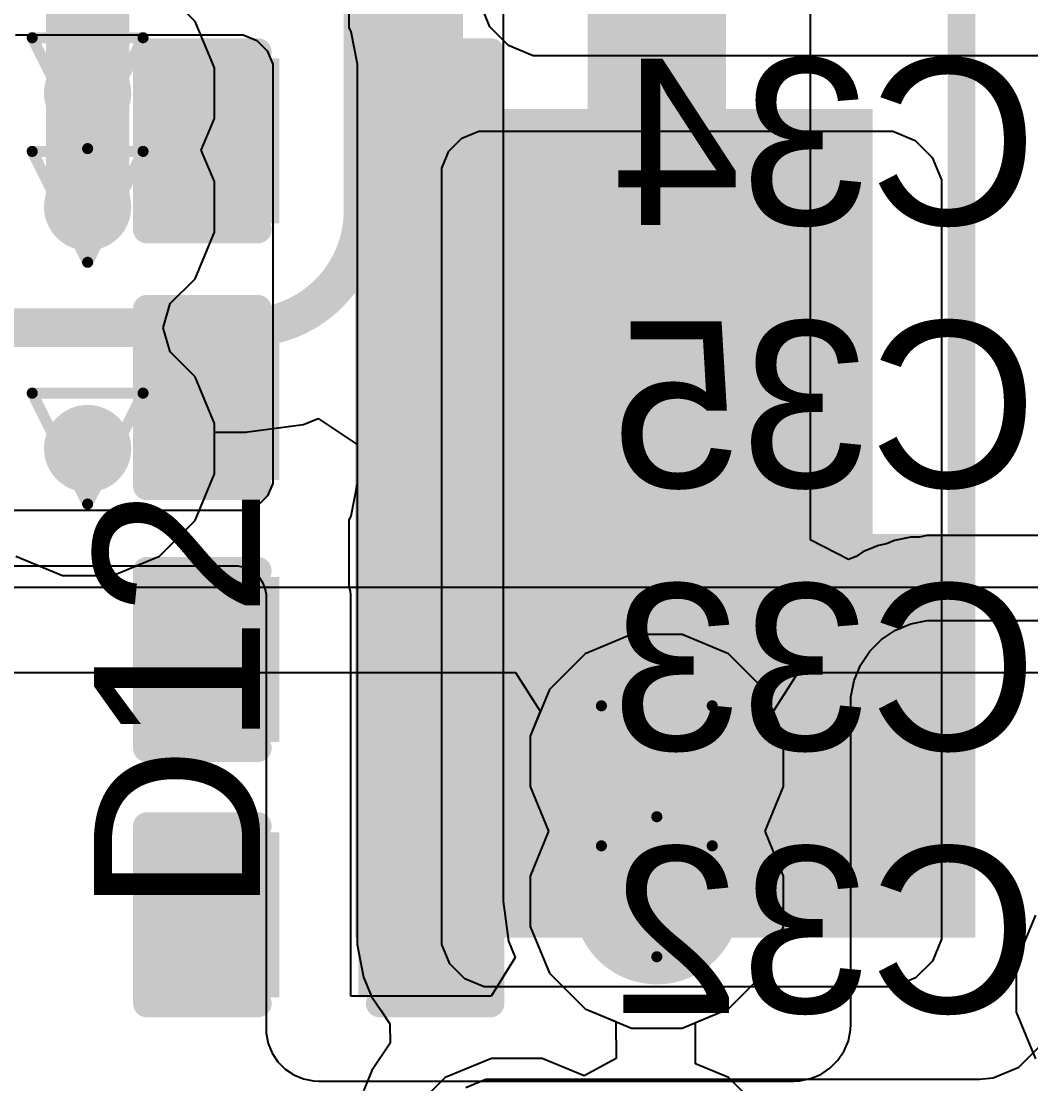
# Model space of a CAD drawing. Header units: inches. Extents: x -5 to 234, y -4 to 104.
# Drawn here: x 22.233 to 26.86, y 7.278 to 12.145 of the extents above; entities that cross this region are included whole.
import ezdxf

# ---------------------------------------------------------------- set-up
doc = ezdxf.new("R2010")
doc.units = ezdxf.units.IN
for name, color, linetype in [('Bottom Layer', 5, 'Continuous'), ('Bottom Overlay', 54, 'Continuous'), ('Bottom Paste', 16, 'Continuous'), ('Bottom Solder', 6, 'Continuous'), ('Drill Drawing', 1, 'Continuous'), ('GND', 16, 'Continuous'), ('POWER', 76, 'Continuous'), ('Top Layer', 1, 'Continuous'), ('Top Overlay', 2, 'Continuous'), ('Top Paste', 8, 'Continuous'), ('Top Solder', 216, 'Continuous'), ('Via Holes', 16, 'Continuous')]:
    doc.layers.add(name, color=color, linetype=linetype)
doc.styles.add('Arial', font='', dxfattribs={"height": 0.2})
doc.styles.get('Arial').set_extended_font_data('Arial')

# ---------------------------------------------------------------- blocks, each defined once
blk = doc.blocks.new('SMA_111')
at = {"layer": 'Top Layer'}
blk.add_hatch(color=1, dxfattribs=at).paths.add_polyline_path([(-3.25000112, 0.84999957), (-0.75000104, 0.84999957), (-0.75000104, -0.84999957), (-3.25000112, -0.84999957)])
at = {"layer": 'Top Overlay'}
for points in [[(-4.44501778, -1.42161514), (-3.27801986, -1.42161514), (-3.27801986, 1.42191486), (-4.44501778, 1.42191486)], [(-3.30002896, 0.92404438), (-2.59602732, 0.92404438), (-2.59602732, 1.4219301), (-3.30002896, 1.4219301)], [(-3.29997816, -1.4218666), (-2.59597652, -1.4218666), (-2.59597652, -0.9239808799999999), (-3.29997816, -0.9239808799999999)]]:
    blk.add_hatch(color=2, dxfattribs=at).paths.add_polyline_path(points)
at = {"layer": 'Top Paste'}
blk.add_hatch(color=8, dxfattribs=at).paths.add_polyline_path([(-3.25000112, 0.84999957), (-0.75000104, 0.84999957), (-0.75000104, -0.84999957), (-3.25000112, -0.84999957)])
at = {"layer": 'Top Solder'}
blk.add_hatch(color=216, dxfattribs=at).paths.add_polyline_path([(-3.35160112, 0.95159957), (-0.64840104, 0.95159957), (-0.64840104, -0.95159957), (-3.35160112, -0.95159957)])
at = {"layer": 'Top Overlay'}
for points in [[(-2.65811, 1.35770874, 0.127, 0.127, 0), (2.06121, 1.35770874, 0.127, 0.127, 0)], [(-2.65811, -1.35770874, 0.127, 0.127, 0), (2.06121, -1.35770874, 0.127, 0.127, 0)]]:
    blk.add_lwpolyline(points, format="xyseb", dxfattribs=at)
for points in [[(-2.68986, 1.35770874, 0.0635, 0.0635, 1), (-2.62636, 1.35770874, 0.0635, 0.0635, 1)], [(-2.68986, -1.35770874, 0.0635, 0.0635, 1), (-2.62636, -1.35770874, 0.0635, 0.0635, 1)]]:
    blk.add_lwpolyline(points, format="xyseb", close=True, dxfattribs=at)
blk = doc.blocks.new('C___0402_B_124')
at = {"layer": 'Bottom Layer'}
for points in [[(-0.24130254, 0.31749746), (-0.24130254, -0.31750254), (-0.6985025399999999, -0.31750254), (-0.6985025399999999, 0.31749746)], [(0.6985, 0.31749746), (0.6985, -0.31750254), (0.2413, -0.31750254), (0.2412999999999999, 0.31749746)]]:
    blk.add_hatch(color=5, dxfattribs=at).paths.add_polyline_path(points)
at = {"layer": 'Bottom Paste'}
for points in [[(-0.24130254, 0.31749746), (-0.24130254, -0.31750254), (-0.6985025399999999, -0.31750254), (-0.6985025399999999, 0.31749746)], [(0.6985, 0.31749746), (0.6985, -0.31750254), (0.2413, -0.31750254), (0.2412999999999999, 0.31749746)]]:
    blk.add_hatch(color=16, dxfattribs=at).paths.add_polyline_path(points)
at = {"layer": 'Bottom Solder'}
for points in [[(-0.18130266, 0.37749734), (-0.1813026599999999, -0.37750242), (-0.75850242, -0.37750242), (-0.75850242, 0.37749734)], [(0.7584998799999999, 0.37749734), (0.7584998799999999, -0.37750242), (0.18130012, -0.37750242), (0.18130012, 0.37749734)]]:
    blk.add_hatch(color=6, dxfattribs=at).paths.add_polyline_path(points)
at = {"layer": 'Bottom Overlay'}
for points in [[(-0.27940254, 0.40640508, 0.127, 0.127, 0), (-0.78740254, 0.40640254, 0.127, 0.127, 0)], [(-0.78740254, 0.40640254, 0.127, 0.127, 0), (-0.78740254, -0.40640508, 0.127, 0.127, 0)], [(0.78740254, 0.40640254, 0.127, 0.127, 0), (0.2794, 0.40640254, 0.127, 0.127, 0)], [(0.78740254, 0.40640254, 0.127, 0.127, 0), (0.78739746, -0.40640254, 0.127, 0.127, 0)], [(-0.27940254, -0.40640508, 0.127, 0.127, 0), (-0.78740254, -0.40640508, 0.127, 0.127, 0)], [(0.78739746, -0.40640254, 0.127, 0.127, 0), (0.2794, -0.4064076199999999, 0.127, 0.127, 0)]]:
    blk.add_lwpolyline(points, format="xyseb", dxfattribs=at)
for points in [[(-0.8191525399999998, 0.40640254, 0.0635, 0.0635, 1), (-0.75565254, 0.40640254, 0.0635, 0.0635, 1)], [(-0.8191525399999998, 0.40640254, 0.0635, 0.0635, 1), (-0.75565254, 0.40640254, 0.0635, 0.0635, 1)], [(-0.31115254, 0.40640508, 0.0635, 0.0635, 1), (-0.24765254, 0.40640508, 0.0635, 0.0635, 1)], [(0.24765, 0.40640254, 0.0635, 0.0635, 1), (0.31115, 0.40640254, 0.0635, 0.0635, 1)], [(0.75565254, 0.40640254, 0.0635, 0.0635, 1), (0.8191525399999998, 0.40640254, 0.0635, 0.0635, 1)], [(0.75565254, 0.40640254, 0.0635, 0.0635, 1), (0.8191525399999998, 0.40640254, 0.0635, 0.0635, 1)], [(-0.8191525399999998, -0.40640508, 0.0635, 0.0635, 1), (-0.75565254, -0.40640508, 0.0635, 0.0635, 1)], [(-0.8191525399999998, -0.40640508, 0.0635, 0.0635, 1), (-0.75565254, -0.40640508, 0.0635, 0.0635, 1)], [(-0.31115254, -0.40640508, 0.0635, 0.0635, 1), (-0.24765254, -0.40640508, 0.0635, 0.0635, 1)], [(0.24765, -0.4064076199999999, 0.0635, 0.0635, 1), (0.31115, -0.4064076199999999, 0.0635, 0.0635, 1)], [(0.7556474599999999, -0.40640254, 0.0635, 0.0635, 1), (0.8191474599999999, -0.40640254, 0.0635, 0.0635, 1)], [(0.7556474599999999, -0.40640254, 0.0635, 0.0635, 1), (0.8191474599999999, -0.40640254, 0.0635, 0.0635, 1)]]:
    blk.add_lwpolyline(points, format="xyseb", close=True, dxfattribs=at)
blk = doc.blocks.new('C___0402_B_125')
at = {"layer": 'Bottom Layer'}
for points in [[(-0.24130254, 0.3175), (-0.24130254, -0.3175), (-0.6985025399999999, -0.3175), (-0.6985025399999999, 0.3175)], [(0.69849746, 0.3175), (0.69849746, -0.3175), (0.24129746, -0.3175), (0.24129746, 0.3175)]]:
    blk.add_hatch(color=5, dxfattribs=at).paths.add_polyline_path(points)
at = {"layer": 'Bottom Paste'}
for points in [[(-0.24130254, 0.3175), (-0.24130254, -0.3175), (-0.6985025399999999, -0.3175), (-0.6985025399999999, 0.3175)], [(0.69849746, 0.3175), (0.69849746, -0.3175), (0.24129746, -0.3175), (0.24129746, 0.3175)]]:
    blk.add_hatch(color=16, dxfattribs=at).paths.add_polyline_path(points)
at = {"layer": 'Bottom Solder'}
for points in [[(-0.18130266, 0.37749988), (-0.1813026599999999, -0.37749988), (-0.75850242, -0.37749988), (-0.75850242, 0.37749988)], [(0.7584973399999999, 0.37749988), (0.7584973399999999, -0.37749988), (0.18129758, -0.37749988), (0.18129758, 0.37749988)]]:
    blk.add_hatch(color=6, dxfattribs=at).paths.add_polyline_path(points)
at = {"layer": 'Bottom Overlay'}
for points in [[(-0.7874050799999999, 0.40640254, 0.127, 0.127, 0), (-0.7874050799999999, -0.4064, 0.127, 0.127, 0)], [(-0.27940254, 0.4064, 0.127, 0.127, 0), (-0.7874050799999999, 0.40640254, 0.127, 0.127, 0)], [(0.78739746, 0.4064, 0.127, 0.127, 0), (0.27940254, 0.40640508, 0.127, 0.127, 0)], [(0.78739746, 0.4064, 0.127, 0.127, 0), (0.78739746, -0.40639746, 0.127, 0.127, 0)], [(-0.27940254, -0.4064, 0.127, 0.127, 0), (-0.7874050799999999, -0.4064, 0.127, 0.127, 0)], [(0.78739746, -0.40639746, 0.127, 0.127, 0), (0.27939746, -0.4064, 0.127, 0.127, 0)]]:
    blk.add_lwpolyline(points, format="xyseb", dxfattribs=at)
for points in [[(-0.8191550799999999, 0.40640254, 0.0635, 0.0635, 1), (-0.75565508, 0.40640254, 0.0635, 0.0635, 1)], [(-0.8191550799999999, 0.40640254, 0.0635, 0.0635, 1), (-0.75565508, 0.40640254, 0.0635, 0.0635, 1)], [(-0.31115254, 0.4064, 0.0635, 0.0635, 1), (-0.24765254, 0.4064, 0.0635, 0.0635, 1)], [(0.24765254, 0.40640508, 0.0635, 0.0635, 1), (0.31115254, 0.40640508, 0.0635, 0.0635, 1)], [(0.7556474599999999, 0.4064, 0.0635, 0.0635, 1), (0.8191474599999999, 0.4064, 0.0635, 0.0635, 1)], [(0.7556474599999999, 0.4064, 0.0635, 0.0635, 1), (0.8191474599999999, 0.4064, 0.0635, 0.0635, 1)], [(-0.8191550799999999, -0.4064, 0.0635, 0.0635, 1), (-0.75565508, -0.4064, 0.0635, 0.0635, 1)], [(-0.8191550799999999, -0.4064, 0.0635, 0.0635, 1), (-0.75565508, -0.4064, 0.0635, 0.0635, 1)], [(-0.31115254, -0.4064, 0.0635, 0.0635, 1), (-0.24765254, -0.4064, 0.0635, 0.0635, 1)], [(0.24764746, -0.4064, 0.0635, 0.0635, 1), (0.31114746, -0.4064, 0.0635, 0.0635, 1)], [(0.7556474599999999, -0.40639746, 0.0635, 0.0635, 1), (0.8191474599999999, -0.40639746, 0.0635, 0.0635, 1)], [(0.7556474599999999, -0.40639746, 0.0635, 0.0635, 1), (0.8191474599999999, -0.40639746, 0.0635, 0.0635, 1)]]:
    blk.add_lwpolyline(points, format="xyseb", close=True, dxfattribs=at)
blk = doc.blocks.new('C___0402_B_126')
at = {"layer": 'Bottom Layer'}
for points in [[(-0.2413, 0.3175), (-0.2412999999999999, -0.3175), (-0.6985, -0.3175), (-0.6985, 0.3175)], [(0.6985, 0.3175), (0.6985, -0.3175), (0.2413, -0.3175), (0.2412999999999999, 0.3175)]]:
    blk.add_hatch(color=5, dxfattribs=at).paths.add_polyline_path(points)
at = {"layer": 'Bottom Paste'}
for points in [[(-0.2413, 0.3175), (-0.2412999999999999, -0.3175), (-0.6985, -0.3175), (-0.6985, 0.3175)], [(0.6985, 0.3175), (0.6985, -0.3175), (0.2413, -0.3175), (0.2412999999999999, 0.3175)]]:
    blk.add_hatch(color=16, dxfattribs=at).paths.add_polyline_path(points)
at = {"layer": 'Bottom Solder'}
for points in [[(-0.18130012, 0.37749988), (-0.18130012, -0.37749988), (-0.7584998799999999, -0.37749988), (-0.7584998799999999, 0.37749988)], [(0.7584998799999999, 0.37749988), (0.7584998799999999, -0.37749988), (0.18130012, -0.37749988), (0.18130012, 0.37749988)]]:
    blk.add_hatch(color=6, dxfattribs=at).paths.add_polyline_path(points)
at = {"layer": 'Bottom Overlay'}
for points in [[(-0.2794, 0.40640254, 0.127, 0.127, 0), (-0.78740254, 0.40639746, 0.127, 0.127, 0)], [(-0.78740254, 0.40639746, 0.127, 0.127, 0), (-0.78740254, -0.40640508, 0.127, 0.127, 0)], [(0.78740254, 0.4064076199999999, 0.127, 0.127, 0), (0.2794, 0.40639492, 0.127, 0.127, 0)], [(0.78740254, 0.4064076199999999, 0.127, 0.127, 0), (0.78739746, -0.40639746, 0.127, 0.127, 0)], [(-0.27940254, -0.40640508, 0.127, 0.127, 0), (-0.78740254, -0.40640508, 0.127, 0.127, 0)], [(0.78739746, -0.40639746, 0.127, 0.127, 0), (0.2794, -0.40640508, 0.127, 0.127, 0)]]:
    blk.add_lwpolyline(points, format="xyseb", dxfattribs=at)
for points in [[(-0.8191525399999998, 0.40639746, 0.0635, 0.0635, 1), (-0.75565254, 0.40639746, 0.0635, 0.0635, 1)], [(-0.8191525399999998, 0.40639746, 0.0635, 0.0635, 1), (-0.75565254, 0.40639746, 0.0635, 0.0635, 1)], [(-0.31115, 0.40640254, 0.0635, 0.0635, 1), (-0.24765, 0.40640254, 0.0635, 0.0635, 1)], [(0.24765, 0.40639492, 0.0635, 0.0635, 1), (0.31115, 0.40639492, 0.0635, 0.0635, 1)], [(0.75565254, 0.4064076199999999, 0.0635, 0.0635, 1), (0.8191525399999998, 0.4064076199999999, 0.0635, 0.0635, 1)], [(0.75565254, 0.4064076199999999, 0.0635, 0.0635, 1), (0.8191525399999998, 0.4064076199999999, 0.0635, 0.0635, 1)], [(-0.8191525399999998, -0.40640508, 0.0635, 0.0635, 1), (-0.75565254, -0.40640508, 0.0635, 0.0635, 1)], [(-0.8191525399999998, -0.40640508, 0.0635, 0.0635, 1), (-0.75565254, -0.40640508, 0.0635, 0.0635, 1)], [(-0.31115254, -0.40640508, 0.0635, 0.0635, 1), (-0.24765254, -0.40640508, 0.0635, 0.0635, 1)], [(0.24765, -0.40640508, 0.0635, 0.0635, 1), (0.31115, -0.40640508, 0.0635, 0.0635, 1)], [(0.7556474599999999, -0.40639746, 0.0635, 0.0635, 1), (0.8191474599999999, -0.40639746, 0.0635, 0.0635, 1)], [(0.7556474599999999, -0.40639746, 0.0635, 0.0635, 1), (0.8191474599999999, -0.40639746, 0.0635, 0.0635, 1)]]:
    blk.add_lwpolyline(points, format="xyseb", close=True, dxfattribs=at)
blk = doc.blocks.new('C___0402_B_127')
at = {"layer": 'Bottom Layer'}
for points in [[(-0.24129746, 0.31749746), (-0.24129746, -0.31750254), (-0.69849746, -0.31750254), (-0.69849746, 0.31749746)], [(0.69849746, 0.31749746), (0.69849746, -0.31750254), (0.24129746, -0.31750254), (0.24129746, 0.31749746)]]:
    blk.add_hatch(color=5, dxfattribs=at).paths.add_polyline_path(points)
at = {"layer": 'Bottom Paste'}
for points in [[(-0.24129746, 0.31749746), (-0.24129746, -0.31750254), (-0.69849746, -0.31750254), (-0.69849746, 0.31749746)], [(0.69849746, 0.31749746), (0.69849746, -0.31750254), (0.24129746, -0.31750254), (0.24129746, 0.31749746)]]:
    blk.add_hatch(color=16, dxfattribs=at).paths.add_polyline_path(points)
at = {"layer": 'Bottom Solder'}
for points in [[(-0.18129758, 0.37749734), (-0.18129758, -0.37750242), (-0.7584973399999999, -0.37750242), (-0.7584973399999999, 0.37749734)], [(0.7584973399999999, 0.37749734), (0.7584973399999999, -0.37750242), (0.18129758, -0.37750242), (0.18129758, 0.37749734)]]:
    blk.add_hatch(color=6, dxfattribs=at).paths.add_polyline_path(points)
at = {"layer": 'Bottom Overlay'}
for points in [[(-0.27939746, 0.40639492, 0.127, 0.127, 0), (-0.7874, 0.40639746, 0.127, 0.127, 0)], [(-0.7874, 0.40639746, 0.127, 0.127, 0), (-0.7874, -0.4064, 0.127, 0.127, 0)], [(0.7874, 0.40639746, 0.127, 0.127, 0), (0.27939746, 0.40639492, 0.127, 0.127, 0)], [(0.7874050799999999, -0.40640508, 0.127, 0.127, 0), (0.7874, 0.40639746, 0.127, 0.127, 0)], [(-0.27940254, -0.4064076199999999, 0.127, 0.127, 0), (-0.7874, -0.4064, 0.127, 0.127, 0)], [(0.7874050799999999, -0.40640508, 0.127, 0.127, 0), (0.27940254, -0.40640508, 0.127, 0.127, 0)]]:
    blk.add_lwpolyline(points, format="xyseb", dxfattribs=at)
for points in [[(-0.8191499999999999, 0.40639746, 0.0635, 0.0635, 1), (-0.7556499999999999, 0.40639746, 0.0635, 0.0635, 1)], [(-0.8191499999999999, 0.40639746, 0.0635, 0.0635, 1), (-0.7556499999999999, 0.40639746, 0.0635, 0.0635, 1)], [(-0.31114746, 0.40639492, 0.0635, 0.0635, 1), (-0.24764746, 0.40639492, 0.0635, 0.0635, 1)], [(0.24764746, 0.40639492, 0.0635, 0.0635, 1), (0.31114746, 0.40639492, 0.0635, 0.0635, 1)], [(0.7556499999999999, 0.40639746, 0.0635, 0.0635, 1), (0.8191499999999999, 0.40639746, 0.0635, 0.0635, 1)], [(0.7556499999999999, 0.40639746, 0.0635, 0.0635, 1), (0.8191499999999999, 0.40639746, 0.0635, 0.0635, 1)], [(-0.8191499999999999, -0.4064, 0.0635, 0.0635, 1), (-0.7556499999999999, -0.4064, 0.0635, 0.0635, 1)], [(-0.8191499999999999, -0.4064, 0.0635, 0.0635, 1), (-0.7556499999999999, -0.4064, 0.0635, 0.0635, 1)], [(-0.31115254, -0.4064076199999999, 0.0635, 0.0635, 1), (-0.24765254, -0.4064076199999999, 0.0635, 0.0635, 1)], [(0.24765254, -0.40640508, 0.0635, 0.0635, 1), (0.31115254, -0.40640508, 0.0635, 0.0635, 1)], [(0.75565508, -0.40640508, 0.0635, 0.0635, 1), (0.8191550799999999, -0.40640508, 0.0635, 0.0635, 1)], [(0.75565508, -0.40640508, 0.0635, 0.0635, 1), (0.8191550799999999, -0.40640508, 0.0635, 0.0635, 1)]]:
    blk.add_lwpolyline(points, format="xyseb", close=True, dxfattribs=at)

msp = doc.modelspace()

# ---------------------------------------------------------------- hatches: boundary and pattern name
at = {"layer": 'Bottom Layer'}
h = msp.add_hatch(color=5, dxfattribs=at)
edge = h.paths.add_edge_path()
edge.add_arc((22.53742508, 11.81572694), 0.1999996, 0, 360)
h = msp.add_hatch(color=5, dxfattribs=at)
edge = h.paths.add_edge_path()
edge.add_arc((22.53742508, 11.29494312), 0.1999996, 0, 360)
h = msp.add_hatch(color=5, dxfattribs=at)
edge = h.paths.add_edge_path()
edge.add_arc((22.53742508, 10.18750566), 0.1999996, 0, 360)
h = msp.add_hatch(color=5, dxfattribs=at)
edge = h.paths.add_edge_path()
edge.add_arc((25.146, 8.75500154), 0.1999996, 0, 360)
h = msp.add_hatch(color=5, dxfattribs=at)
edge = h.paths.add_edge_path()
edge.add_arc((25.146, 8.1136109), 0.1999996, 0, 360)
at = {"layer": 'GND'}
h = msp.add_hatch(color=16, dxfattribs=at)
edge = h.paths.add_edge_path()
edge.add_arc((22.53742508, 11.81572694), 0.1999996, 0, 360)
h = msp.add_hatch(color=16, dxfattribs=at)
edge = h.paths.add_edge_path()
edge.add_arc((22.53742508, 11.29494312), 0.1999996, 0, 360)
h = msp.add_hatch(color=16, dxfattribs=at)
edge = h.paths.add_edge_path()
edge.add_arc((22.53742508, 10.18750566), 0.1999996, 0, 360)
h = msp.add_hatch(color=16, dxfattribs=at)
edge = h.paths.add_edge_path()
edge.add_arc((25.146, 8.75500154), 0.1999996, 0, 360)
h = msp.add_hatch(color=16, dxfattribs=at)
edge = h.paths.add_edge_path()
edge.add_arc((25.146, 8.1136109), 0.1999996, 0, 360)
at = {"layer": 'POWER'}
h = msp.add_hatch(color=76, dxfattribs=at)
edge = h.paths.add_edge_path()
edge.add_arc((22.53742508, 11.81572694), 0.1999996, 0, 360)
h = msp.add_hatch(color=76, dxfattribs=at)
edge = h.paths.add_edge_path()
edge.add_arc((22.53742508, 11.29494312), 0.1999996, 0, 360)
h = msp.add_hatch(color=76, dxfattribs=at)
edge = h.paths.add_edge_path()
edge.add_arc((22.53742508, 10.18750566), 0.1999996, 0, 360)
h = msp.add_hatch(color=76, dxfattribs=at)
edge = h.paths.add_edge_path()
edge.add_arc((25.146, 8.75500154), 0.1999996, 0, 360)
h = msp.add_hatch(color=76, dxfattribs=at)
edge = h.paths.add_edge_path()
edge.add_arc((25.146, 8.1136109), 0.1999996, 0, 360)
at = {"layer": 'Top Layer'}
h = msp.add_hatch(color=1, dxfattribs=at)
edge = h.paths.add_edge_path()
edge.add_arc((22.53742508, 11.81572694), 0.1999996, 0, 360)
h = msp.add_hatch(color=1, dxfattribs=at)
edge = h.paths.add_edge_path()
edge.add_arc((22.53742508, 11.29494312), 0.1999996, 0, 360)
h = msp.add_hatch(color=1, dxfattribs=at)
edge = h.paths.add_edge_path()
edge.add_arc((22.53742508, 10.18750566), 0.1999996, 0, 360)
h = msp.add_hatch(color=1, dxfattribs=at)
edge = h.paths.add_edge_path()
edge.add_arc((25.146, 8.75500154), 0.1999996, 0, 360)
h = msp.add_hatch(color=1, dxfattribs=at)
edge = h.paths.add_edge_path()
edge.add_arc((25.146, 8.1136109), 0.1999996, 0, 360)
at = {"layer": 'Via Holes'}
h = msp.add_hatch(color=7, dxfattribs=at)
edge = h.paths.add_edge_path()
edge.add_arc((22.53742508, 11.81572694), 0.0999998, 0, 360)
h = msp.add_hatch(color=7, dxfattribs=at)
edge = h.paths.add_edge_path()
edge.add_arc((22.53742508, 11.29494312), 0.0999998, 0, 360)
h = msp.add_hatch(color=7, dxfattribs=at)
edge = h.paths.add_edge_path()
edge.add_arc((22.53742508, 10.18750566), 0.0999998, 0, 360)
h = msp.add_hatch(color=7, dxfattribs=at)
edge = h.paths.add_edge_path()
edge.add_arc((25.146, 8.75500154), 0.0999998, 0, 360)
h = msp.add_hatch(color=7, dxfattribs=at)
edge = h.paths.add_edge_path()
edge.add_arc((25.146, 8.1136109), 0.0999998, 0, 360)

# ---------------------------------------------------------------- linework, layer by layer
at = {"layer": 'Bottom Layer'}
for p, q in [((24.44147258, 13.69118166), (24.44147258, 8.75500154)), ((25.85052742, 9.76885524), (25.85052742, 13.69118166)), ((23.73629492, 12.11693538), (23.73629492, 12.2958733)), ((22.20673994, 12.08325752), (22.56923858, 12.08326514)), ((22.56923858, 12.08326514), (23.25074852, 12.08326514)), ((23.25074852, 12.08326514), (23.31263816, 12.05762892)), ((23.74453976, 12.0970294), (23.73629492, 12.11693538)), ((23.77411044, 11.94836828), (23.74453976, 12.0970294)), ((23.31263816, 12.05762892), (23.36000916, 12.01025792)), ((23.36000916, 12.01025792), (23.38564538, 11.94836828)), ((23.38564538, 11.94836828), (23.38564538, 11.9148733)), ((23.7741079, 10.02757964), (23.77411044, 11.94836828)), ((23.38564538, 11.9148733), (23.38564284, 10.05822474)), ((23.38564284, 10.02758726), (23.36219356, 9.97097828)), ((23.38564284, 10.05822474), (23.38564284, 10.02758726)), ((23.74453468, 9.87892106), (23.7741079, 10.02757964)), ((23.36219356, 9.97097828), (23.31886878, 9.9276535)), ((23.23162486, 9.90420676), (21.95164012, 9.904204219999999)), ((23.2622598, 9.90420676), (23.23162486, 9.90420676)), ((23.31886878, 9.9276535), (23.2622598, 9.90420676)), ((23.73629746, 9.8590354), (23.74453468, 9.87892106)), ((23.73629746, 9.596419719999998), (23.73629746, 9.8590354)), ((26.3853676, 9.78864692), (26.34783148, 9.781181859999998)), ((26.4235819, 9.78864438), (26.3853676, 9.78864692)), ((26.42362, 9.788651999999999), (26.4235819, 9.78864438)), ((28.31668454, 9.78866216), (26.42362, 9.788651999999999)), ((25.85153326, 9.76763858), (25.85052742, 9.76885524)), ((26.0237224, 9.67895448), (25.85153326, 9.76763858)), ((26.16160884, 9.74414866), (26.09088254, 9.71485484)), ((26.19913988, 9.751613719999998), (26.16160884, 9.74414866)), ((26.23448398, 9.76625174), (26.19913988, 9.751613719999998)), ((26.30956638, 9.781184399999999), (26.23448398, 9.76625174)), ((26.34783148, 9.781181859999998), (26.30956638, 9.781184399999999)), ((26.05905888, 9.6935925), (26.0237224, 9.67895448)), ((26.09088254, 9.71485484), (26.05905888, 9.6935925)), ((21.95051744, 9.65020168), (23.21159696, 9.65019152)), ((23.21159696, 9.65019152), (23.22575238, 9.6501966)), ((23.22575238, 9.6501966), (23.25351712, 9.64467972)), ((23.25351712, 9.64467972), (23.27967404, 9.633849159999999)), ((23.27967404, 9.633849159999999), (23.30321222, 9.61812402)), ((23.30321222, 9.61812402), (23.32322742, 9.59810628)), ((23.32322742, 9.59810628), (23.33895256, 9.57456556)), ((23.7363127, 9.59634352), (23.73629746, 9.596419719999998)), ((23.73630508, 9.55806826), (23.7363127, 9.59634352)), ((23.33895256, 9.57456556), (23.34977804, 9.54841118)), ((23.34977804, 9.54841118), (23.35529492, 9.5206439)), ((23.73658956, 9.55663316), (23.73630508, 9.55806826)), ((23.74277954, 9.5340297), (23.73658956, 9.55663316)), ((23.35529492, 9.5206439), (23.3552873, 9.50648848)), ((23.3552873, 9.50648848), (23.35529238, 9.506491019999999)), ((23.35529238, 9.506491019999999), (23.35529746, 7.53234714)), ((23.74211152, 9.52873888), (23.74277954, 9.5340297)), ((23.74375998, 9.520435619999999), (23.74211152, 9.52873888)), ((23.74375236, 9.506516419999999), (23.74375998, 9.520435619999999)), ((23.74375744, 9.506491019999999), (23.74375236, 9.506516419999999)), ((23.74376252, 7.67826252), (23.74375744, 9.506491019999999)), ((26.3102598, 9.385249199999999), (26.3853422, 9.40018186)), ((26.3853422, 9.40018186), (26.42362, 9.40017932)), ((26.42362, 9.40017932), (26.42362254, 9.40018694)), ((26.42362254, 9.40018694), (28.31668454, 9.4001971)), ((26.1758811, 9.31342562), (26.2395335, 9.35595538)), ((26.2395335, 9.35595538), (26.3102598, 9.385249199999999)), ((26.12174862, 9.25929568), (26.1758811, 9.31342562)), ((26.07921632, 9.195643279999999), (26.12174862, 9.25929568)), ((26.04991996, 9.124916979999998), (26.07921632, 9.195643279999999)), ((26.03498476, 9.04983458), (26.04991996, 9.124916979999998)), ((26.0349873, 9.01155932), (26.03498476, 9.04983458)), ((26.03498983999999, 8.3643851), (26.0349873, 9.01155932)), ((24.44147258, 8.75500154), (24.44147258, 8.1136109)), ((26.03498222, 7.550764679999999), (26.03498983999999, 8.3643851)), ((24.44147258, 8.1136109), (24.46547812, 7.931266839999999)), ((24.46547812, 7.931266839999999), (24.49662868, 7.85606506)), ((24.49662868, 7.85606506), (24.38663906, 7.67826252)), ((24.38663906, 7.67826252), (23.74376252, 7.67826252)), ((26.03373508, 7.52518434), (26.03498222, 7.550764679999999)), ((23.35529746, 7.53234714), (23.35639728, 7.508631159999999)), ((23.35639728, 7.508631159999999), (23.36552604, 7.46209074)), ((26.02376558, 7.474999019999999), (26.03373508, 7.52518434)), ((23.36552604, 7.46209074), (23.38356004, 7.418224939999999)), ((26.00419234, 7.427727079999999), (26.02376558, 7.474999019999999)), ((23.38356004, 7.418224939999999), (23.40980586, 7.378720319999999)), ((25.97577228, 7.38518462), (26.00419234, 7.427727079999999)), ((23.40980586, 7.378720319999999), (23.44325512, 7.34509834)), ((25.93959252, 7.3490074), (25.97577228, 7.38518462)), ((23.44325512, 7.34509834), (23.48262258, 7.31864932)), ((23.48262258, 7.31864932), (23.5263944, 7.300389259999999)), ((25.84977812, 7.30101664), (25.89705005999999, 7.32058734)), ((25.89705005999999, 7.32058734), (25.93959252, 7.3490074)), ((23.5263944, 7.300389259999999), (23.57288656, 7.2910192)), ((23.57288656, 7.2910192), (23.59659746, 7.289797459999999)), ((23.59659746, 7.289797459999999), (23.5966, 7.289797459999999)), ((23.5966, 7.289797459999999), (25.774015, 7.289799999999999)), ((25.774015, 7.289799999999999), (25.7995928, 7.29104714)), ((25.7995928, 7.29104714), (25.84977812, 7.30101664))]:
    msp.add_line(p, q, dxfattribs=at)
for points in [[(25.146, 8.75500154, 0.635, 0.635, 0), (25.146, 13.69118166, 0.635, 0.635, 0)], [(24.06649746, 11.5973733, 0.3809999999999999, 0.3809999999999999, 0), (24.06649746, 13.44421746, 0.3809999999999999, 0.3809999999999999, 0)], [(24.06649746, 9.22138872, 0.3809999999999999, 0.3809999999999999, 0), (24.06649746, 11.5973733, 0.3809999999999999, 0.3809999999999999, 0)], [(24.06649492, 11.5973733, 0.1778, 0.1778, 0), (24.06649746, 11.5973733, 0.1778, 0.1778, 0)], [(24.06649746, 8.051802539999999, 0.3809999999999999, 0.3809999999999999, 0), (24.06649746, 9.22138872, 0.3809999999999999, 0.3809999999999999, 0)], [(25.146, 8.1136109, 0.635, 0.635, 0), (25.146, 8.75500154, 0.635, 0.635, 0)]]:
    msp.add_lwpolyline(points, format="xyseb", dxfattribs=at)
for points in [[(23.97124746, 11.5973733, 0.1905, 0.1905, 1), (24.16174746, 11.5973733, 0.1905, 0.1905, 1)], [(23.97124746, 11.5973733, 0.1905, 0.1905, 1), (24.16174746, 11.5973733, 0.1905, 0.1905, 1)], [(24.02204492, 11.5973733, 0.08889999999999999, 0.08889999999999999, 1), (24.11094492, 11.5973733, 0.08889999999999999, 0.08889999999999999, 1)], [(24.02204746, 11.5973733, 0.08889999999999999, 0.08889999999999999, 1), (24.11094746, 11.5973733, 0.08889999999999999, 0.08889999999999999, 1)], [(23.97124746, 9.22138872, 0.1905, 0.1905, 1), (24.16174746, 9.22138872, 0.1905, 0.1905, 1)], [(23.97124746, 9.22138872, 0.1905, 0.1905, 1), (24.16174746, 9.22138872, 0.1905, 0.1905, 1)], [(24.98725, 8.75500154, 0.3175, 0.3175, 1), (25.30475, 8.75500154, 0.3175, 0.3175, 1)], [(24.98725, 8.75500154, 0.3175, 0.3175, 1), (25.30475, 8.75500154, 0.3175, 0.3175, 1)], [(24.98725, 8.1136109, 0.3175, 0.3175, 1), (25.30475, 8.1136109, 0.3175, 0.3175, 1)], [(23.97124746, 8.051802539999999, 0.1905, 0.1905, 1), (24.16174746, 8.051802539999999, 0.1905, 0.1905, 1)]]:
    msp.add_lwpolyline(points, format="xyseb", close=True, dxfattribs=at)
at = {"layer": 'Drill Drawing'}
for points in [[(22.28342508, 12.06972694, 0.0508, 0.0508, 0), (22.79142508, 12.06972694, 0.0508, 0.0508, 0)], [(22.28342508, 12.06972694, 0.0508, 0.0508, 0), (22.53742508, 11.56172694, 0.0508, 0.0508, 0)], [(22.53742508, 11.56172694, 0.0508, 0.0508, 0), (22.79142508, 12.06972694, 0.0508, 0.0508, 0)], [(22.28342508, 11.54894312, 0.0508, 0.0508, 0), (22.79142508, 11.54894312, 0.0508, 0.0508, 0)], [(22.28342508, 11.54894312, 0.0508, 0.0508, 0), (22.53742508, 11.04094312, 0.0508, 0.0508, 0)], [(22.53742508, 11.04094312, 0.0508, 0.0508, 0), (22.79142508, 11.54894312, 0.0508, 0.0508, 0)], [(22.28342508, 10.44150566, 0.0508, 0.0508, 0), (22.79142508, 10.44150566, 0.0508, 0.0508, 0)], [(22.28342508, 10.44150566, 0.0508, 0.0508, 0), (22.53742508, 9.93350566, 0.0508, 0.0508, 0)], [(22.53742508, 9.93350566, 0.0508, 0.0508, 0), (22.79142508, 10.44150566, 0.0508, 0.0508, 0)], [(24.892, 9.009001539999998, 0.0508, 0.0508, 0), (25.4, 9.009001539999998, 0.0508, 0.0508, 0)], [(24.892, 9.009001539999998, 0.0508, 0.0508, 0), (25.146, 8.50100154, 0.0508, 0.0508, 0)], [(25.146, 8.50100154, 0.0508, 0.0508, 0), (25.4, 9.009001539999998, 0.0508, 0.0508, 0)], [(24.892, 8.367610899999999, 0.0508, 0.0508, 0), (25.4, 8.367610899999999, 0.0508, 0.0508, 0)], [(24.892, 8.367610899999999, 0.0508, 0.0508, 0), (25.146, 7.859610899999999, 0.0508, 0.0508, 0)], [(25.146, 7.859610899999999, 0.0508, 0.0508, 0), (25.4, 8.367610899999999, 0.0508, 0.0508, 0)]]:
    msp.add_lwpolyline(points, format="xyseb", dxfattribs=at)
for points in [[(22.27072508, 12.06972694, 0.0254, 0.0254, 1), (22.29612508, 12.06972694, 0.0254, 0.0254, 1)], [(22.27072508, 12.06972694, 0.0254, 0.0254, 1), (22.29612508, 12.06972694, 0.0254, 0.0254, 1)], [(22.77872508, 12.06972694, 0.0254, 0.0254, 1), (22.80412508, 12.06972694, 0.0254, 0.0254, 1)], [(22.77872508, 12.06972694, 0.0254, 0.0254, 1), (22.80412508, 12.06972694, 0.0254, 0.0254, 1)], [(22.52472508, 11.56172694, 0.0254, 0.0254, 1), (22.55012508, 11.56172694, 0.0254, 0.0254, 1)], [(22.52472508, 11.56172694, 0.0254, 0.0254, 1), (22.55012508, 11.56172694, 0.0254, 0.0254, 1)], [(22.27072508, 11.54894312, 0.0254, 0.0254, 1), (22.29612508, 11.54894312, 0.0254, 0.0254, 1)], [(22.27072508, 11.54894312, 0.0254, 0.0254, 1), (22.29612508, 11.54894312, 0.0254, 0.0254, 1)], [(22.77872508, 11.54894312, 0.0254, 0.0254, 1), (22.80412508, 11.54894312, 0.0254, 0.0254, 1)], [(22.77872508, 11.54894312, 0.0254, 0.0254, 1), (22.80412508, 11.54894312, 0.0254, 0.0254, 1)], [(22.52472508, 11.04094312, 0.0254, 0.0254, 1), (22.55012508, 11.04094312, 0.0254, 0.0254, 1)], [(22.52472508, 11.04094312, 0.0254, 0.0254, 1), (22.55012508, 11.04094312, 0.0254, 0.0254, 1)], [(22.27072508, 10.44150566, 0.0254, 0.0254, 1), (22.29612508, 10.44150566, 0.0254, 0.0254, 1)], [(22.27072508, 10.44150566, 0.0254, 0.0254, 1), (22.29612508, 10.44150566, 0.0254, 0.0254, 1)], [(22.77872508, 10.44150566, 0.0254, 0.0254, 1), (22.80412508, 10.44150566, 0.0254, 0.0254, 1)], [(22.77872508, 10.44150566, 0.0254, 0.0254, 1), (22.80412508, 10.44150566, 0.0254, 0.0254, 1)], [(22.52472508, 9.93350566, 0.0254, 0.0254, 1), (22.55012508, 9.93350566, 0.0254, 0.0254, 1)], [(22.52472508, 9.93350566, 0.0254, 0.0254, 1), (22.55012508, 9.93350566, 0.0254, 0.0254, 1)], [(24.8793, 9.009001539999998, 0.0254, 0.0254, 1), (24.9047, 9.009001539999998, 0.0254, 0.0254, 1)], [(24.8793, 9.009001539999998, 0.0254, 0.0254, 1), (24.9047, 9.009001539999998, 0.0254, 0.0254, 1)], [(25.3873, 9.009001539999998, 0.0254, 0.0254, 1), (25.4127, 9.009001539999998, 0.0254, 0.0254, 1)], [(25.3873, 9.009001539999998, 0.0254, 0.0254, 1), (25.4127, 9.009001539999998, 0.0254, 0.0254, 1)], [(25.1333, 8.50100154, 0.0254, 0.0254, 1), (25.1587, 8.50100154, 0.0254, 0.0254, 1)], [(25.1333, 8.50100154, 0.0254, 0.0254, 1), (25.1587, 8.50100154, 0.0254, 0.0254, 1)], [(24.8793, 8.367610899999999, 0.0254, 0.0254, 1), (24.9047, 8.367610899999999, 0.0254, 0.0254, 1)], [(24.8793, 8.367610899999999, 0.0254, 0.0254, 1), (24.9047, 8.367610899999999, 0.0254, 0.0254, 1)], [(25.3873, 8.367610899999999, 0.0254, 0.0254, 1), (25.4127, 8.367610899999999, 0.0254, 0.0254, 1)], [(25.3873, 8.367610899999999, 0.0254, 0.0254, 1), (25.4127, 8.367610899999999, 0.0254, 0.0254, 1)], [(25.1333, 7.859610899999999, 0.0254, 0.0254, 1), (25.1587, 7.859610899999999, 0.0254, 0.0254, 1)], [(25.1333, 7.859610899999999, 0.0254, 0.0254, 1), (25.1587, 7.859610899999999, 0.0254, 0.0254, 1)]]:
    msp.add_lwpolyline(points, format="xyseb", close=True, dxfattribs=at)
at = {"layer": 'GND'}
for p, q in [((23.02997172, 12.14483728), (22.86653542, 12.30827358)), ((23.11842468, 11.9312944), (23.02997172, 12.14483728)), ((23.11842468, 11.70015948), (23.11842468, 11.9312944)), ((23.05843496, 11.5553363), (23.11842468, 11.70015948)), ((23.11842468, 11.41051058), (23.05843496, 11.5553363)), ((23.11842468, 11.17937566), (23.11842468, 11.41051058)), ((23.02997172, 10.96583278), (23.11842468, 11.17937566)), ((22.9161086, 10.85196966), (23.02997172, 10.96583278)), ((22.88417572, 10.74122566), (22.9161086, 10.85196966)), ((22.9161086, 10.63047912), (22.88417572, 10.74122566)), ((23.02997172, 10.516616), (22.9161086, 10.63047912)), ((23.11842468, 10.30307312), (23.02997172, 10.516616)), ((23.11842468, 10.0719382), (23.11842468, 10.30307312)), ((23.02997172, 9.85839532), (23.11842468, 10.0719382)), ((22.86653542, 9.694959019999999), (23.02997172, 9.85839532)), ((22.20831474, 9.694959019999999), (22.42185762, 9.60650606)), ((22.65299254, 9.60650606), (22.86653542, 9.694959019999999)), ((22.42185762, 9.60650606), (22.65299254, 9.60650606)), ((25.03043254, 9.33600114), (24.81688966, 9.247548179999999)), ((25.26156746, 9.33600114), (25.03043254, 9.33600114)), ((25.47511034, 9.247548179999999), (25.26156746, 9.33600114)), ((24.81688966, 9.247548179999999), (24.65345336, 9.08411188)), ((25.63854664, 9.08411188), (25.47511034, 9.247548179999999)), ((24.65345336, 9.08411188), (24.5650004, 8.870569)), ((25.7269996, 8.870569), (25.63854664, 9.08411188)), ((24.5650004, 8.870569), (24.5650004, 8.639434080000001)), ((25.7269996, 8.639434080000001), (25.7269996, 8.870569)), ((24.5650004, 8.639434080000001), (24.64996848, 8.43430622)), ((25.64203152, 8.43430622), (25.7269996, 8.639434080000001)), ((24.64996848, 8.43430622), (24.5650004, 8.229178359999999)), ((25.7269996, 8.229178359999999), (25.64203152, 8.43430622)), ((24.5650004, 8.229178359999999), (24.5650004, 7.998043439999999)), ((25.7269996, 7.998043439999999), (25.7269996, 8.229178359999999)), ((26.88181568, 8.05071034), (26.79336272, 7.837167459999999)), ((24.5650004, 7.998043439999999), (24.65345336, 7.784500559999999)), ((25.63854664, 7.784500559999999), (25.7269996, 7.998043439999999)), ((26.79336272, 7.837167459999999), (26.79336272, 7.606032539999999)), ((24.65345336, 7.784500559999999), (24.81688966, 7.621064259999999)), ((25.47511034, 7.621064259999999), (25.63854664, 7.784500559999999)), ((24.81688966, 7.621064259999999), (24.95836004, 7.56246646)), ((25.3236476, 7.558326259999999), (25.47511034, 7.621064259999999)), ((26.79336272, 7.606032539999999), (26.88181568, 7.39248966)), ((24.95836004, 7.56246646), (24.9604276, 7.39405938)), ((25.3236476, 7.368344420000001), (25.3236476, 7.558326259999999)), ((24.3890419, 7.39405938), (24.17549902, 7.305606419999999)), ((24.62017682, 7.39405938), (24.3890419, 7.39405938)), ((24.8129806, 7.3141967), (24.62017682, 7.39405938)), ((24.9604276, 7.39405938), (24.8129806, 7.3141967)), ((25.47511034, 7.305606419999999), (25.3236476, 7.368344420000001)), ((24.17549902, 7.305606419999999), (24.01206272, 7.142170119999999)), ((25.63854664, 7.142170119999999), (25.47511034, 7.305606419999999))]:
    msp.add_line(p, q, dxfattribs=at)
at = {"layer": 'POWER'}
for p, q in [((32.05478729999999, 9.550379679999999), (20.66459672, 9.55039746)), ((20.66459672, 9.1619324), (24.4989604, 9.16192732)), ((24.4989604, 9.16192732), (24.61203612, 8.98412478)), ((25.67996388, 8.98412224), (25.79304214, 9.16192478)), ((25.79304214, 9.16192478), (32.03573222, 9.16191462)), ((24.61203612, 8.98412478), (24.5650004, 8.870569)), ((25.7269996, 8.870569), (25.67996388, 8.98412224)), ((24.5650004, 8.870569), (24.5650004, 8.639434080000001)), ((25.7269996, 8.639434080000001), (25.7269996, 8.870569)), ((24.5650004, 8.639434080000001), (24.64996848, 8.43430622)), ((25.64203152, 8.43430622), (25.7269996, 8.639434080000001)), ((24.64996848, 8.43430622), (24.5650004, 8.229178359999999)), ((25.7269996, 8.229178359999999), (25.64203152, 8.43430622)), ((24.5650004, 8.229178359999999), (24.5650004, 7.998043439999999)), ((25.7269996, 7.998043439999999), (25.7269996, 8.229178359999999)), ((24.5650004, 7.998043439999999), (24.65345336, 7.784500559999999)), ((25.63854664, 7.784500559999999), (25.7269996, 7.998043439999999)), ((24.65345336, 7.784500559999999), (24.81688966, 7.621064259999999)), ((25.47511034, 7.621064259999999), (25.63854664, 7.784500559999999)), ((24.81688966, 7.621064259999999), (25.03043254, 7.532611299999999)), ((25.26156746, 7.532611299999999), (25.47511034, 7.621064259999999)), ((25.03043254, 7.532611299999999), (25.26156746, 7.532611299999999))]:
    msp.add_line(p, q, dxfattribs=at)
at = {"layer": 'Top Layer'}
for p, q in [((24.38056846, 12.11977002), (24.33409662, 12.23197198)), ((24.46644332, 12.03389516), (24.38056846, 12.11977002)), ((24.57864528, 11.98742078), (24.46644332, 12.03389516)), ((24.6393716, 11.98742332), (24.57864528, 11.98742078)), ((32.86383572, 11.98742586), (24.6393716, 11.98742332)), ((24.25251436, 11.60922494), (24.33025106, 11.64142452)), ((24.33025106, 11.64142452), (24.37232108, 11.64142198)), ((24.37232108, 11.64142198), (25.3860808, 11.6414296)), ((25.3860808, 11.6414296), (26.17253338, 11.64142452)), ((26.17253338, 11.64142452), (26.2278241, 11.64142706)), ((26.2278241, 11.64142706), (26.32998798, 11.59910812)), ((24.1930174, 11.54972798), (24.25251436, 11.60922494)), ((26.32998798, 11.59910812), (26.4081768, 11.52091422)), ((24.16081782, 11.47199382), (24.1930174, 11.54972798)), ((26.4081768, 11.52091422), (26.45049066, 11.4187478)), ((24.16081782, 11.4299238), (24.16081782, 11.47199382)), ((24.16081528, 7.963435939999999), (24.16081782, 11.4299238)), ((26.45049066, 11.4187478), (26.45048558, 11.36345708)), ((26.45048558, 11.36345708), (26.4504932, 11.36346216)), ((26.4504932, 11.36346216), (26.45048812, 7.994474739999999)), ((23.52651886, 10.29722604), (23.59455022, 10.3254048)), ((23.59455022, 10.3254048), (23.77235276, 10.20660138)), ((23.27157144, 10.26365994), (23.52651886, 10.29722604)), ((23.11842468, 10.0719382), (23.11842468, 10.2621207)), ((23.11842468, 10.2621207), (23.26382952, 10.2621207)), ((23.26382952, 10.2621207), (23.27157144, 10.26365994)), ((23.77235276, 10.20660138), (23.77235022, 7.96345626)), ((23.02997172, 9.85839532), (23.11842468, 10.0719382)), ((22.86653542, 9.694959019999999), (23.02997172, 9.85839532)), ((22.20831474, 9.694959019999999), (22.42185762, 9.60650606)), ((22.65299254, 9.60650606), (22.86653542, 9.694959019999999)), ((22.42185762, 9.60650606), (22.65299254, 9.60650606)), ((26.45048812, 7.994474739999999), (26.4504932, 7.940192399999999)), ((23.77235022, 7.96345626), (23.77234768, 7.91534358)), ((24.16081274, 7.915330879999999), (24.16081528, 7.963435939999999)), ((26.4504932, 7.940192399999999), (26.4089515, 7.83989542)), ((23.77234768, 7.91534358), (23.80191074, 7.76669008)), ((24.1976275, 7.826443579999999), (24.16081274, 7.915330879999999)), ((26.4089515, 7.83989542), (26.33218508, 7.763131539999999)), ((24.26565886, 7.758412219999999), (24.1976275, 7.826443579999999)), ((23.80191074, 7.76669008), (23.83872804, 7.677797699999999)), ((24.35454616, 7.721597459999999), (24.26565886, 7.758412219999999)), ((26.33218508, 7.763131539999999), (26.2318881, 7.721589839999999)), ((24.40265122, 7.7216), (24.35454616, 7.721597459999999)), ((26.1776083, 7.721594919999999), (24.40265122, 7.7216)), ((26.2318881, 7.721589839999999), (26.17760576, 7.721594919999999)), ((26.17760576, 7.721594919999999), (26.1776083, 7.721594919999999)), ((23.83872804, 7.677797699999999), (23.83873058, 7.67779262)), ((23.83873058, 7.67779262), (23.83873312, 7.677785)), ((23.83873312, 7.677785), (23.88104444, 7.614462799999999)), ((23.88104444, 7.614462799999999), (23.92293158, 7.55176798)), ((23.92293158, 7.55176798), (23.92450638, 7.464155760000001)), ((23.92450638, 7.464155760000001), (23.84029776, 7.33813112)), ((26.80505688, 7.3535032), (26.89467316, 7.44311948)), ((26.68796034, 7.305012059999999), (26.80505688, 7.3535032)), ((23.84029776, 7.33813112), (23.80191582, 7.245466840000001)), ((26.62458988, 7.29878398), (26.68796034, 7.305012059999999)), ((24.2701191, 7.260399499999999), (24.36278338, 7.29878398)), ((24.36278338, 7.29878398), (26.62458988, 7.29878398))]:
    msp.add_line(p, q, dxfattribs=at)
for points in [[(23.80019624, 11.27759238, 0.1778, 0.1778, 0), (23.80019624, 15.9539178, 0.1778, 0.1778, 0)], [(22.53742508, 11.81572694, 0.3809999999999999, 0.3809999999999999, 0), (22.53742508, 13.02660082, 0.3809999999999999, 0.3809999999999999, 0)], [(22.53742508, 11.29494312, 0.3809999999999999, 0.3809999999999999, 0), (22.53742508, 11.81572694, 0.3809999999999999, 0.3809999999999999, 0)], [(23.80019624, 11.27759238, 0.1778, 0.1778, -0.4142135623730951), (23.26382952, 10.74122566, 0.1778, 0.1778, 0)], [(16.43076978, 10.74122566, 0.1778, 0.1778, 0), (23.26382952, 10.74122566, 0.1778, 0.1778, 0)], [(25.146, 8.75500154, 0.7619999999999999, 0.7619999999999999, 0), (25.146, 10.35333972, 0.7619999999999999, 0.7619999999999999, 0)], [(25.146, 10.35333972, 0.3048, 0.3048, 0), (25.1841, 10.39143972, 0.3048, 0.3048, 0)], [(25.146, 8.1136109, 0.7619999999999999, 0.7619999999999999, 0), (25.146, 8.75500154, 0.7619999999999999, 0.7619999999999999, 0)]]:
    msp.add_lwpolyline(points, format="xyseb", dxfattribs=at)
for points in [[(22.44217508, 11.81572694, 0.1905, 0.1905, 1), (22.63267508, 11.81572694, 0.1905, 0.1905, 1)], [(22.44217508, 11.81572694, 0.1905, 0.1905, 1), (22.63267508, 11.81572694, 0.1905, 0.1905, 1)], [(22.44217508, 11.29494312, 0.1905, 0.1905, 1), (22.63267508, 11.29494312, 0.1905, 0.1905, 1)], [(23.75574624, 11.27759238, 0.08889999999999999, 0.08889999999999999, 1), (23.84464624, 11.27759238, 0.08889999999999999, 0.08889999999999999, 1)], [(23.75574624, 11.27759238, 0.08889999999999999, 0.08889999999999999, 1), (23.84464624, 11.27759238, 0.08889999999999999, 0.08889999999999999, 1)], [(23.21937952, 10.74122566, 0.08889999999999999, 0.08889999999999999, 1), (23.30827952, 10.74122566, 0.08889999999999999, 0.08889999999999999, 1)], [(23.21937952, 10.74122566, 0.08889999999999999, 0.08889999999999999, 1), (23.30827952, 10.74122566, 0.08889999999999999, 0.08889999999999999, 1)], [(24.9555, 10.35333972, 0.3809999999999999, 0.3809999999999999, 1), (25.3365, 10.35333972, 0.3809999999999999, 0.3809999999999999, 1)], [(25.1079, 10.39143972, 0.1524, 0.1524, 1), (25.2603, 10.39143972, 0.1524, 0.1524, 1)], [(25.0698, 10.35333972, 0.1524, 0.1524, 1), (25.2222, 10.35333972, 0.1524, 0.1524, 1)], [(24.9555, 8.75500154, 0.3809999999999999, 0.3809999999999999, 1), (25.3365, 8.75500154, 0.3809999999999999, 0.3809999999999999, 1)], [(24.9555, 8.75500154, 0.3809999999999999, 0.3809999999999999, 1), (25.3365, 8.75500154, 0.3809999999999999, 0.3809999999999999, 1)], [(24.9555, 8.1136109, 0.3809999999999999, 0.3809999999999999, 1), (25.3365, 8.1136109, 0.3809999999999999, 0.3809999999999999, 1)]]:
    msp.add_lwpolyline(points, format="xyseb", close=True, dxfattribs=at)

# ---------------------------------------------------------------- block references
for name, p, rotation in [('SMA_111', (25.1841, 12.3914408), 90), ('C___0402_B_125', (23.59659238, 11.5973733), 180), ('C___0402_B_124', (23.59659746, 10.42126694), 180), ('C___0402_B_126', (23.59659746, 9.22138872), 180), ('C___0402_B_127', (23.5966, 8.0518), 180)]:
    msp.add_blockref(name, p, dxfattribs=dict(rotation=rotation))

# ---------------------------------------------------------------- texts
at = {"layer": 'Bottom Overlay', "style": 'Arial', "text_generation_flag": 2}
for s, p in [('C34', (26.89164548, 11.21243884)), ('C35', (26.89164548, 10.0091113)), ('C33', (26.89164548, 8.805783759999999)), ('C32', (26.89164548, 7.60245622))]:
    msp.add_text(s, height=0.7619999999999999, dxfattribs=at).set_placement(p)
at = {"layer": 'Top Overlay', "style": 'Arial'}
msp.add_text('D12', height=0.7619999999999999, rotation=90, dxfattribs=at).set_placement((23.32791626, 8.05500802))

doc.saveas('drawing.dxf')
